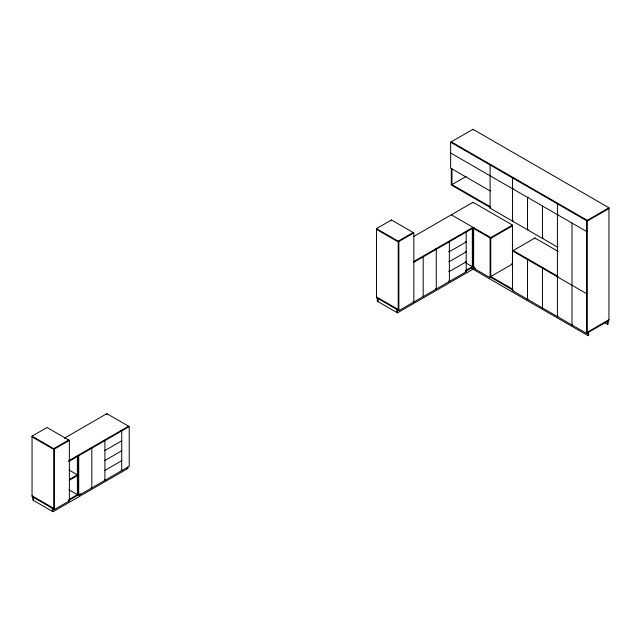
<?xml version="1.0" encoding="UTF-8"?>
<svg xmlns="http://www.w3.org/2000/svg" width="641" height="641" viewBox="0 0 641 641"><rect width="100%" height="100%" fill="white"/><g stroke="black" fill="none" stroke-linecap="round" stroke-linejoin="round"><path stroke-width="0.96" d="M490.766 190.513L490.093 190.898L450.631 168.118L450.631 142.206L473.002 129.298L608.95 207.788L608.95 320.5L586.587 333.416L512.536 290.661L512.536 250.927L534.898 238.019L558.199 251.472M466.167 176.427L451.977 184.616L451.977 168.759M465.518 231.649L466.191 232.034L466.191 271.768L398.87 310.637L376.507 297.72L376.507 228.621L391.467 219.983L413.83 232.899L413.83 301.999L413.157 301.607M490.766 164.601L490.093 164.985L490.093 208.173L557.414 247.041L558.087 246.649M32.05 436.128L47.009 427.491L69.372 440.407L69.372 500.869L54.413 509.507L32.05 496.591L32.05 436.128L54.413 449.045L54.413 509.507M490.093 175.786L490.766 175.394M376.507 228.621L398.87 241.537L413.83 232.899M513.209 177.557L512.536 177.942L512.536 221.129L513.209 220.744M64.356 438.212L106.847 413.677L129.218 426.585L129.218 466.319L78.723 495.469L78.05 495.076L78.05 455.35L78.723 455.735L78.723 495.469M414.014 236.337L473.002 202.276L512.455 225.063L512.455 264.012L490.766 276.535M69.372 440.407L53.74 449.429L32.05 436.906M512.536 188.742L513.209 188.35M490.093 208.173L490.766 207.788M68.699 460.743L128.545 426.201M414.006 261.384L473.002 227.331L473.002 267.057L465.262 271.528M68.699 461.52L129.218 426.585M413.83 262.265L473.002 228.108M474.308 228.084L473.635 228.468L490.093 237.971L512.455 225.063M528.168 196.987L527.495 197.38L527.495 229.766L528.168 229.374M104.908 450.551L121.734 440.84M69.372 479.444L77.377 474.829L69.036 470.005M378.599 301.174L377.926 301.566L377.926 298.538M69.372 480.221L77.377 475.606M104.908 460.486L121.734 450.767M490.766 238.364L512.455 225.84L511.782 225.448M558.087 203.469L557.414 203.854L557.414 316.574L558.087 316.181M104.908 470.422L121.734 460.703M557.414 214.655L558.087 214.262M52.995 507.904L52.322 508.297L52.322 511.318M54.413 507.952L53.74 508.337L32.05 495.813M68.699 499.7L78.723 493.915M465.262 270.75L473.002 266.279M69.22 500.18L80.51 493.666M126.445 468.523L127.791 468.523L127.791 467.009M451.304 214.799L490.766 237.587L490.766 277.313L490.093 277.705L473.635 268.202L474.308 267.818M32.795 497.023L32.795 500.044L52.995 511.702L127.791 468.523M377.253 298.153L377.253 301.174L397.452 312.832L472.249 269.653L472.249 266.624M543.127 238.011L542.454 238.404L542.454 206.017M608.95 207.788L586.587 220.696L586.587 333.416M608.95 208.565L587.26 221.089L450.631 142.206M528.168 259.18L527.495 259.565L527.495 299.299L528.168 298.906M587.26 231.105L586.587 231.497L450.631 153.007M543.127 267.81L542.454 268.202L542.454 307.936M512.536 290.661L513.209 290.269M557.414 276.84L558.087 276.447L513.209 250.543L513.209 251.32M587.26 293.29L586.587 293.682L512.536 250.927M572.669 324.602L571.996 324.995L571.996 223.076M608.95 319.723L587.26 332.246L586.587 331.862M471.968 268.627L588.005 335.62L588.678 335.227L588.678 332.206M604.928 322.848L607.532 324.346L608.205 323.953L608.205 320.933M451.304 184.223L490.581 206.907M490.581 207.684L451.304 185.001L451.304 168.367M473.002 241.232L473.675 241.625M511.782 263.627L512.455 264.012M465.518 241.577L466.191 241.969L449.365 251.681L448.692 251.296M448.692 241.361L449.365 241.753L449.365 281.479L448.692 281.095M465.518 251.512L466.191 251.897L449.365 261.616L448.692 261.232M465.518 261.448L466.191 261.832L449.365 271.552L448.692 271.159M473.675 266.672L474.348 267.057M490.277 276.255L512.792 289.251M465.654 262.818L472.329 266.672L472.329 228.492M472.954 267.033L475.55 268.531M490.277 277.032L512.792 290.028M526.854 299.531L527.527 299.924M435.6 248.916L436.273 249.309L436.273 289.043L435.6 288.65M465.518 271.375L466.191 271.768M376.507 229.398L398.197 241.921M422.507 256.48L423.18 256.865L423.18 296.599M376.507 296.943L398.197 309.467M121.061 430.52L121.734 430.904L121.734 470.638L121.061 470.246M104.235 440.231L104.908 440.623L104.908 480.349L104.235 479.965M91.142 447.787L91.815 448.179L91.815 487.913L91.142 487.521M69.036 489.876L77.377 494.692L77.377 456.512M68.699 500.477L69.372 500.869M607.532 321.325L607.532 324.346M588.005 332.591L588.005 335.62M587.26 333.024L587.26 220.312L451.304 141.821L451.304 142.598M534.898 238.019L534.898 238.797M490.093 237.971L490.093 277.705M473.675 227.916L473.635 268.202M473.002 129.298L473.002 130.075M473.002 202.276L473.002 203.053M413.157 233.284L413.157 232.507L398.197 241.144L398.197 310.244M398.87 241.537L398.87 310.637M397.452 309.811L397.452 312.832M396.779 309.427L396.779 312.447M391.467 219.983L391.467 220.76M106.847 413.677L106.847 414.455M68.699 440.792L68.699 440.014L53.74 448.652L53.74 509.114M52.995 508.682L52.995 511.702M33.468 497.408L33.468 500.437"/></g></svg>
